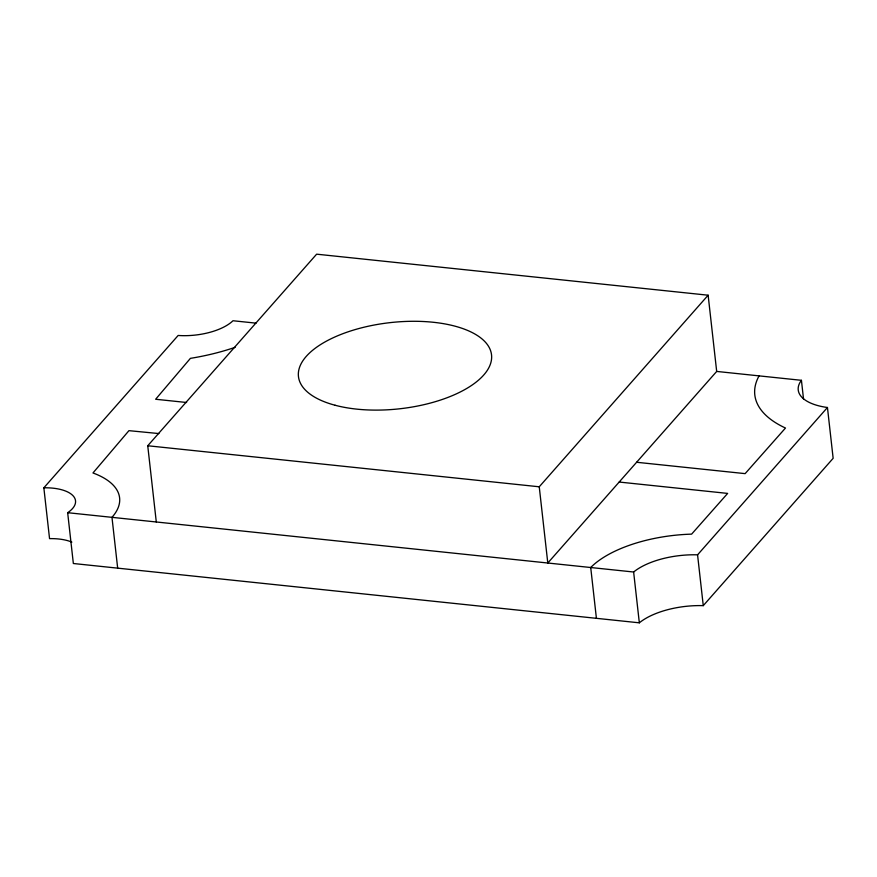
<?xml version="1.0" encoding="UTF-8"?>
<svg xmlns="http://www.w3.org/2000/svg" width="877" height="877" viewBox="0 0 877 877"><rect width="100%" height="100%" fill="white"/><g stroke="black" fill="none" stroke-linecap="round" stroke-linejoin="round"><path stroke-width="1.32" d="M71.859 542.107A37.558 16.762 -6.4 0 0 49.55 538.631L43.85 487.809L178.152 335.463A44.957 20.061 -6.4 0 0 232.986 320.741L256.04 323.153M156.292 521.979L147.742 445.757L316.63 254.177L708.134 295.209L716.684 371.431L547.796 563.012L539.245 486.79L708.134 295.209M43.85 487.809A37.558 16.762 -6.4 0 1 67.661 512.694L633.632 572.012A57.992 25.872 -6.4 0 1 697.566 554.834L827.449 407.498A52.993 23.646 -6.4 0 1 801.435 380.311L716.684 371.431M67.661 512.694L73.35 563.505L639.333 622.823A57.992 25.872 -6.4 0 1 703.266 605.645L833.15 458.309L827.449 407.498M158.88 433.567L128.941 430.662L92.973 472.966A93.137 41.559 -6.4 0 1 111.971 517.331L117.671 568.143M186.604 402.499L155.635 399.254L190.408 358.353A135.716 60.557 -6.4 0 0 235.157 347.314M636.614 462.267L745.132 473.635L785.485 428.031A137.294 61.258 -6.4 0 1 759.065 375.871M619.184 482.043L727.647 493.411L691.613 534.137A98.114 43.773 -6.4 0 0 590.714 567.507L596.415 618.329M147.742 445.757L539.245 486.79M801.435 380.311L803.529 399.035M697.566 554.834L703.266 605.645M633.632 572.012L639.333 622.823M335.058 405.24A97.128 43.335 -6.4 0 0 490.627 363.451A97.128 43.335 -6.4 0 0 359.318 328.415A97.128 43.335 -6.4 0 0 335.058 405.24"/></g></svg>
